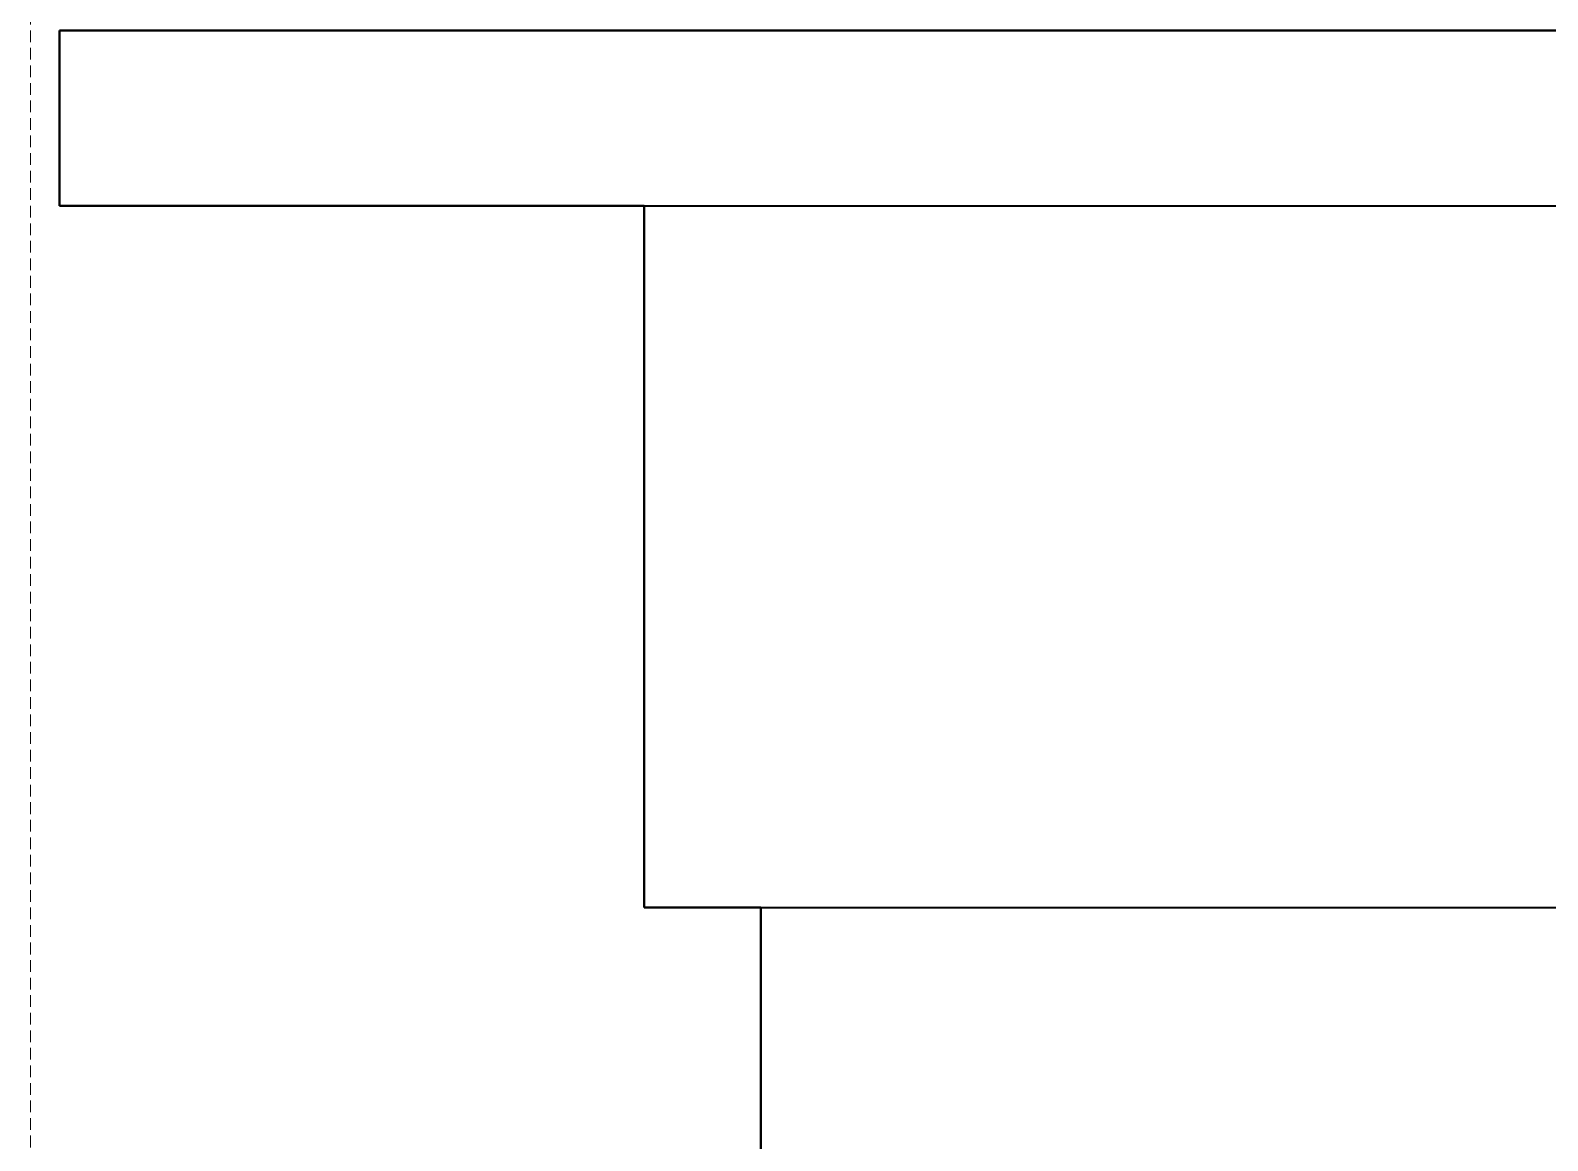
# Model space of a CAD drawing. Header units: millimetres. Extents: x 652554 to 1678317, y -308114 to 170803.
# Drawn here: x 746826 to 747085.6, y -87170.9 to -86981 of the extents above; entities that cross this region are included whole.
import ezdxf

# ---------------------------------------------------------------- set-up
doc = ezdxf.new("R2010")
doc.units = ezdxf.units.MM
doc.linetypes.add('DPA_Hidden 50', pattern=[3, 2, -1])
doc.layers.add('A-DETL', color=7, linetype='Continuous', lineweight=70)
doc.layers.add('A-GLAZ-CWMG', color=7, linetype='Continuous', lineweight=35)

# ---------------------------------------------------------------- blocks, each defined once
blk = doc.blocks.new('Rectangular Mullion - Entrance Louver Top-15304690-2241-01 ENTRANCE 2 ENLARGED ELEVATION 1')
at = {"layer": 'A-GLAZ-CWMG', "color": 7}
for p, q in [((-632490.53, 113950), (-631058.33, 113950)), ((-631058.33, 113950), (-632490.53, 113950))]:
    blk.add_line(p, q, dxfattribs=at)
blk = doc.blocks.new('Rectangular Mullion - Entrance Louver Top-15305103-2241-01 ENTRANCE 2 ENLARGED ELEVATION 1')
at = {"layer": 'A-GLAZ-CWMG', "color": 7}
for p, q in [((-632685.53, 113950), (-632415.53, 113950)), ((-632685.53, 113920), (-632685.53, 113950)), ((-632585.53, 113920), (-632685.53, 113920)), ((-632585.53, 113800), (-632585.53, 113920)), ((-632565.53, 113800), (-632585.53, 113800)), ((-632565.53, 113750), (-632565.53, 113800))]:
    blk.add_line(p, q, dxfattribs=at)
blk = doc.blocks.new('Rectangular Mullion - Entrance Louver Top-15305097-2241-01 ENTRANCE 2 ENLARGED ELEVATION 1')
at = {"layer": 'A-GLAZ-CWMG', "color": 7}
for p, q in [((-632685.53, 113920), (-632685.53, 113950)), ((-632585.53, 113800), (-632585.53, 113920)), ((-632565.53, 113750), (-632565.53, 113800))]:
    blk.add_line(p, q, dxfattribs=at)
blk = doc.blocks.new('Rectangular Mullion - Entrance Louver Top-15305096-2241-01 ENTRANCE 2 ENLARGED ELEVATION 1')
at = {"layer": 'A-GLAZ-CWMG', "color": 7}
for p, q in [((-632058.11, 113950), (-632685.53, 113950)), ((-632685.53, 113950), (-632685.53, 113920)), ((-632685.53, 113920), (-632058.11, 113920)), ((-632585.53, 113920), (-631971.51, 113920)), ((-632585.53, 113920), (-632585.53, 113800)), ((-632585.53, 113800), (-631971.51, 113800)), ((-632565.53, 113800), (-631954.19, 113800)), ((-632565.53, 113800), (-632565.53, 113750))]:
    blk.add_line(p, q, dxfattribs=at)

msp = doc.modelspace()

# ---------------------------------------------------------------- linework, layer by layer
at = {"layer": 'A-DETL', "color": 7, "linetype": 'DPA_Hidden 50', "lineweight": 9}
msp.add_line((746826.0202, -87181.02), (746826.0202, -85260.594), dxfattribs=at)

# ---------------------------------------------------------------- block references
at = {"layer": 'A-GLAZ-CWMG', "color": 7}
for name in ['Rectangular Mullion - Entrance Louver Top-15305103-2241-01 ENTRANCE 2 ENLARGED ELEVATION 1', 'Rectangular Mullion - Entrance Louver Top-15305097-2241-01 ENTRANCE 2 ENLARGED ELEVATION 1', 'Rectangular Mullion - Entrance Louver Top-15305096-2241-01 ENTRANCE 2 ENLARGED ELEVATION 1', 'Rectangular Mullion - Entrance Louver Top-15304690-2241-01 ENTRANCE 2 ENLARGED ELEVATION 1']:
    msp.add_blockref(name, (1379516.5465, -200931.019), dxfattribs=at)

doc.saveas('drawing.dxf')
